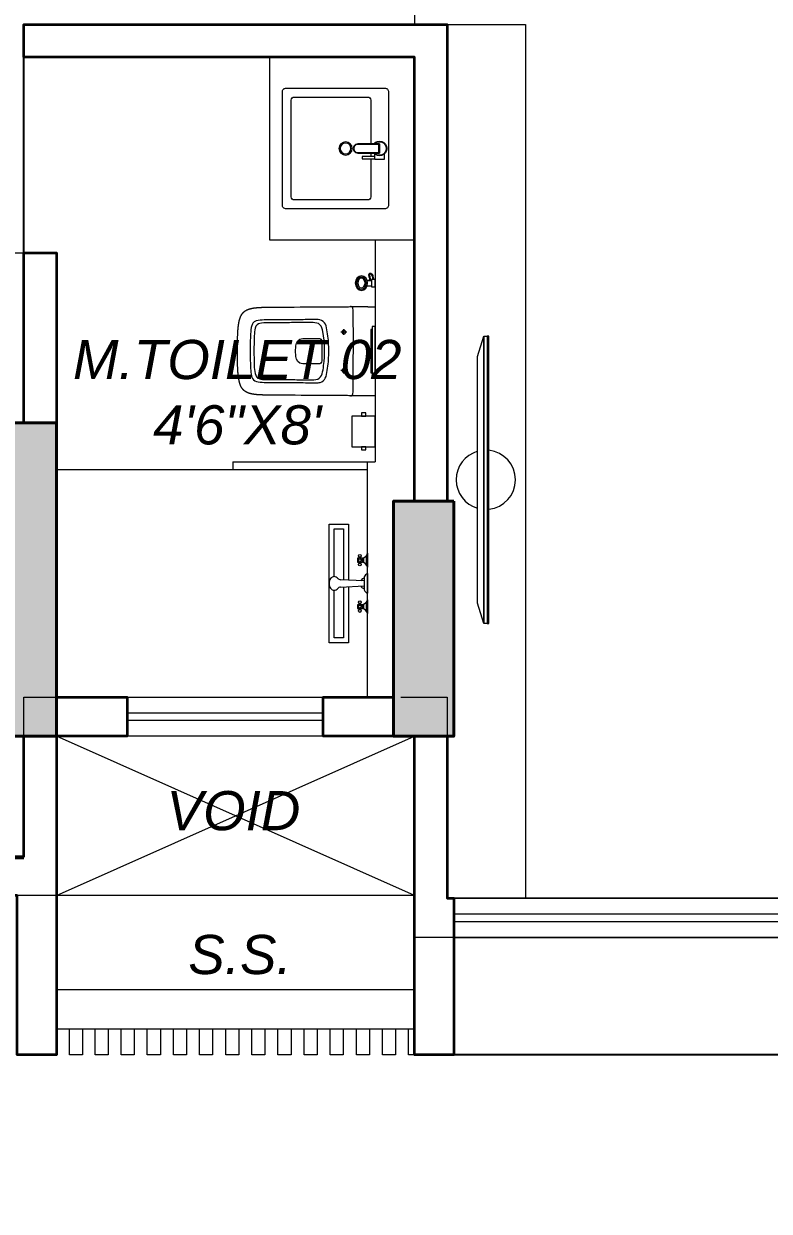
# Model space of a CAD drawing. Header units: millimetres. Extents: x 0 to 125073, y 0 to 71249.
# Drawn here: x 88084 to 90937, y 48965 to 53511 of the extents above; entities that cross this region are included whole.
import ezdxf
from ezdxf.lldxf.tags import DXFTag

# ---------------------------------------------------------------- set-up
doc = ezdxf.new("R2010")
doc.units = ezdxf.units.MM
doc.linetypes.add('DASH', pattern=[1, 0.5, -0.5])
for name, color, linetype, lineweight, true_color in [('DA_BEAM', 7, 'DASH', 15, 0xc2c20000), ('DA_BUILDING LINE', 7, 'Continuous', 9, 0xc2db0000), ('DA_FURNITURE', 102, 'Continuous', 5, 0xc2666666), ('DA_FURNITURE HIDDEN', 102, 'Continuous', 5, 0xc2666666)]:
    doc.layers.add(name, color=color, linetype=linetype, lineweight=lineweight, true_color=true_color)
for name, color, linetype, lineweight in [('DA_CARPET AREA RERA', 30, 'Continuous', 9), ('DA_COLUMN', 40, 'Continuous', 40), ('DA_DOTTED LINES', 8, 'DASH', 5), ('DA_ELEVATION FEATURE', 5, 'Continuous', 5), ('DA_LINE', 155, 'Continuous', 9), ('DA_TEXT IN SQ.FT', 193, 'Continuous', 9), ('DA_WALL', 7, 'Continuous', 35), ('DA_WINDOW', 4, 'Continuous', 9)]:
    doc.layers.add(name, color=color, linetype=linetype, lineweight=lineweight)
for name, color, linetype in [('DA_CHAJJA', 44, 'Continuous'), ('DA_COLUMN HATCH', 251, 'Continuous'), ('DA_DOOR', 35, 'Continuous')]:
    doc.layers.add(name, color=color, linetype=linetype)
doc.styles.get("Standard").update_dxf_attribs({"font": 'arial.ttf'})
tags = doc.linetypes.add('( Hidden )', pattern=[0.375, 0.25, -0.125]).pattern_tags.tags
tags[6:7] = [DXFTag(74, 4), DXFTag(75, 0), DXFTag(340, '0'), DXFTag(46, 1.0), DXFTag(50, 0.0), DXFTag(44, 0.0), DXFTag(45, 0.0)]
tags[4:5] = [DXFTag(74, 4), DXFTag(75, 0), DXFTag(340, '0'), DXFTag(46, 1.0), DXFTag(50, 0.0), DXFTag(44, 0.0), DXFTag(45, 0.0)]

# ---------------------------------------------------------------- blocks, each defined once
blk = doc.blocks.new('GSHGJSDFGJ')
at = {"layer": 'DA_BUILDING LINE', "linetype": '( Hidden )', "ltscale": 500}
blk.add_lwpolyline([(-2523.6, 89661.5), (-5998.6, 89661.5), (-5998.6, 90341.5), (-11463.6, 90341.5), (-11463.6, 91111.5), (-12833.6, 91111.5), (-12833.6, 90501.5), (-19333.6, 90501.5), (-19333.6, 91111.5), (-20678.6, 91111.5), (-20678.6, 86586.5), (-23928.6, 86586.5), (-23928.6, 87936.5), (-25333.6, 87936.5), (-25333.6, 82896.5), (-27933.6, 82896.5), (-27933.6, 82306.5), (-29713.6, 82306.5)], dxfattribs=at)
blk = doc.blocks.new('tap')
at = {"layer": 'DA_FURNITURE'}
for p, q in [((-0.1835, -0.2062), (-0.1835, -0.1402)), ((-0.1835, -0.2062), (-0.1835, -0.1402)), ((-0.1775, -0.1944), (-0.1775, -0.1519)), ((-0.1775, -0.1944), (-0.1775, -0.1519)), ((-0.1655, -0.1616), (-0.1655, -0.1845)), ((-0.1655, -0.1616), (-0.1655, -0.1845)), ((-0.1355, -0.1642), (-0.1595, -0.1642)), ((-0.1595, -0.1642), (-0.1595, -0.1822)), ((-0.1355, -0.1642), (-0.1595, -0.1642)), ((-0.1595, -0.1642), (-0.1595, -0.1822)), ((-0.1505, -0.1642), (-0.1505, -0.1582)), ((-0.1505, -0.1642), (-0.1505, -0.1582)), ((-0.1445, -0.1642), (-0.1445, -0.1582)), ((-0.1445, -0.1642), (-0.1445, -0.1582)), ((-0.1355, -0.1822), (-0.1355, -0.1642)), ((-0.1355, -0.1822), (-0.1355, -0.1642)), ((-0.1595, -0.1822), (-0.1355, -0.1822)), ((-0.1595, -0.1822), (-0.1355, -0.1822)), ((-0.1505, -0.1822), (-0.1505, -0.1882)), ((-0.1505, -0.1822), (-0.1505, -0.1882)), ((-0.1445, -0.1822), (-0.1445, -0.1882)), ((-0.1445, -0.1822), (-0.1445, -0.1882)), ((-0.1835, -0.331), (-0.1835, -0.2374)), ((-0.1835, -0.331), (-0.1835, -0.2374)), ((-0.1679, -0.3154), (-0.1679, -0.253)), ((-0.1679, -0.3154), (-0.1679, -0.253)), ((-0.0541, -0.2665), (-0.1679, -0.2721)), ((-0.0541, -0.2665), (-0.1679, -0.2721)), ((-0.1679, -0.2962), (-0.0541, -0.3018)), ((-0.1679, -0.2962), (-0.0541, -0.3018)), ((-0.1835, -0.4282), (-0.1835, -0.3622)), ((-0.1835, -0.4282), (-0.1835, -0.3622)), ((-0.1775, -0.4164), (-0.1775, -0.3739)), ((-0.1775, -0.4164), (-0.1775, -0.3739)), ((-0.1655, -0.3836), (-0.1655, -0.4065)), ((-0.1655, -0.3836), (-0.1655, -0.4065)), ((-0.1355, -0.3862), (-0.1595, -0.3862)), ((-0.1595, -0.3862), (-0.1595, -0.4042)), ((-0.1355, -0.3862), (-0.1595, -0.3862)), ((-0.1595, -0.3862), (-0.1595, -0.4042)), ((-0.1505, -0.3862), (-0.1505, -0.3802)), ((-0.1505, -0.3862), (-0.1505, -0.3802)), ((-0.1445, -0.3862), (-0.1445, -0.3802)), ((-0.1445, -0.3862), (-0.1445, -0.3802)), ((-0.1355, -0.4042), (-0.1355, -0.3862)), ((-0.1355, -0.4042), (-0.1355, -0.3862)), ((-0.1595, -0.4042), (-0.1355, -0.4042)), ((-0.1595, -0.4042), (-0.1355, -0.4042)), ((-0.1505, -0.4042), (-0.1505, -0.4102)), ((-0.1505, -0.4042), (-0.1505, -0.4102)), ((-0.1445, -0.4042), (-0.1445, -0.4102)), ((-0.1445, -0.4042), (-0.1445, -0.4102))]:
    blk.add_line(p, q, dxfattribs=at)
for points in [[(-0.0928, -0.2684), (-0.0928, 0), (0, 0), (0, -0.5683), (-0.0928, -0.5683), (-0.0928, -0.2999)], [(-0.0692, -0.2672), (-0.0692, -0.0237), (-0.0236, -0.0237), (-0.0236, -0.2515)], [(-0.0236, -0.3169), (-0.0236, -0.5446), (-0.0692, -0.5446), (-0.0692, -0.3011)]]:
    blk.add_lwpolyline(points, dxfattribs=at)
for centre in [(-0.1475, -0.1522), (-0.1475, -0.1522), (-0.1475, -0.1732), (-0.1475, -0.1732), (-0.1475, -0.1942), (-0.1475, -0.1942), (-0.1475, -0.3742), (-0.1475, -0.3742), (-0.1475, -0.3952), (-0.1475, -0.3952), (-0.1475, -0.4162), (-0.1475, -0.4162)]:
    blk.add_circle(centre, 0.00671, dxfattribs=at)
for centre, radius, start, end in [((-0.1505, -0.1312), 0.0342, 195.2551, 254.7449), ((-0.1505, -0.1312), 0.0342, 195.2551, 254.7449), ((-0.1505, -0.2152), 0.0342, 105.2551, 164.7449), ((-0.1505, -0.2152), 0.0342, 105.2551, 164.7449), ((-0.1899, -0.2593), 0.0229, 16.1502, 73.8498), ((-0.1899, -0.2593), 0.0229, 16.1502, 73.8498), ((-0.1674, -0.2766), 0.0165, 18.5395, 91.7649), ((-0.1674, -0.2766), 0.0165, 18.5395, 91.7649), ((-0.0581, -0.2424), 0.0244, 279.6247, 312.4678), ((-0.0581, -0.2424), 0.0244, 279.6247, 312.4678), ((-0.0209, -0.2769), 0.0265, 119.848, 141.5659), ((-0.0209, -0.2769), 0.0265, 119.848, 141.5659), ((-0.0247, -0.2702), 0.0188, 90, 119.848), ((-0.0247, -0.2702), 0.0188, 90, 119.848), ((-0.0247, -0.2702), 0.0188, 60.152, 90), ((-0.0247, -0.2702), 0.0188, 60.152, 90), ((-0.0286, -0.2769), 0.0265, 35.8238, 60.152), ((-0.0286, -0.2769), 0.0265, 35.8238, 60.152), ((-0.0346, -0.2813), 0.034, 16.6468, 35.8238), ((-0.0346, -0.2813), 0.034, 16.6468, 35.8238), ((-0.0442, -0.2842), 0.044, 0, 16.6468), ((-0.0442, -0.2842), 0.044, 0, 16.6468), ((-0.1899, -0.309), 0.0229, 286.1502, 343.8498), ((-0.1899, -0.309), 0.0229, 286.1502, 343.8498), ((-0.1674, -0.2917), 0.0165, 268.2351, 341.4605), ((-0.1674, -0.2917), 0.0165, 268.2351, 341.4605), ((-0.0581, -0.3259), 0.0244, 47.5322, 80.3753), ((-0.0581, -0.3259), 0.0244, 47.5322, 80.3753), ((-0.0209, -0.2914), 0.0265, 218.4341, 240.152), ((-0.0209, -0.2914), 0.0265, 218.4341, 240.152), ((-0.0247, -0.2981), 0.0188, 240.152, 270), ((-0.0247, -0.2981), 0.0188, 240.152, 270), ((-0.0247, -0.2981), 0.0188, 270, 299.848), ((-0.0247, -0.2981), 0.0188, 270, 299.848), ((-0.0286, -0.2914), 0.0265, 299.848, 324.1762), ((-0.0286, -0.2914), 0.0265, 299.848, 324.1762), ((-0.0346, -0.287), 0.034, 324.1762, 343.3532), ((-0.0346, -0.287), 0.034, 324.1762, 343.3532), ((-0.0442, -0.2842), 0.044, 343.3532, 360), ((-0.0442, -0.2842), 0.044, 343.3532, 360), ((-0.1505, -0.3532), 0.0342, 195.2551, 254.7449), ((-0.1505, -0.3532), 0.0342, 195.2551, 254.7449), ((-0.1505, -0.4372), 0.0342, 105.2551, 164.7449), ((-0.1505, -0.4372), 0.0342, 105.2551, 164.7449)]:
    blk.add_arc(centre, radius, start, end, dxfattribs=at)
blk = doc.blocks.new('wc2')
at = {"layer": 'DA_FURNITURE'}
for p, q in [((-0.5973, -0.2609), (-0.6148, -0.2609)), ((-0.5973, -0.2814), (-0.6148, -0.2814))]:
    blk.add_line(p, q, dxfattribs=at)
for points in [[(-0.5758, 0.3562), (-0.5758, 0.3678), (-0.5921, 0.3678), (-0.5921, 0.3562)], [(-0.5384, 0.2388), (-0.5384, 0.3562), (-0.6288, 0.3562), (-0.6288, 0.2388)], [(-0.5758, 0.2257), (-0.5758, 0.2388), (-0.5921, 0.2388), (-0.5921, 0.2257)], [(-0.6288, -0.1808), (-0.6288, 0.0535), (-0.6288, 0.1121), (-0.6288, 0.1414), (-0.6288, 0.1561), (-0.6288, 0.1597), (-0.6288, 0.16), (-0.6288, 0.16), (-0.6288, 0.1601), (-0.6288, 0.1601), (-0.6288, 0.1601), (-0.6288, 0.1601), (-0.6287, 0.1601), (-0.6287, 0.1601), (-0.6285, 0.1601), (-0.6281, 0.1601), (-0.6277, 0.1601), (-0.6273, 0.1601), (-0.6269, 0.1601), (-0.6265, 0.1601), (-0.6261, 0.1601), (-0.6257, 0.1601), (-0.6253, 0.1601), (-0.6248, 0.1601), (-0.6244, 0.1601), (-0.624, 0.1601), (-0.6236, 0.1601), (-0.6231, 0.1601), (-0.6227, 0.1601), (-0.6223, 0.1601), (-0.6218, 0.1601), (-0.6214, 0.16), (-0.6209, 0.16), (-0.6205, 0.16), (-0.62, 0.16), (-0.6196, 0.16), (-0.6191, 0.16), (-0.6186, 0.16), (-0.6182, 0.16), (-0.6177, 0.16), (-0.6172, 0.16), (-0.6168, 0.16), (-0.6163, 0.16), (-0.6158, 0.16), (-0.6148, 0.16), (-0.6138, 0.16), (-0.6128, 0.16), (-0.6118, 0.16), (-0.6108, 0.16), (-0.6098, 0.16), (-0.6088, 0.16), (-0.6077, 0.16), (-0.6067, 0.16), (-0.6056, 0.16), (-0.6046, 0.16), (-0.6035, 0.16), (-0.6024, 0.16), (-0.6013, 0.16), (-0.6003, 0.16), (-0.5992, 0.16), (-0.5981, 0.16), (-0.597, 0.16), (-0.5958, 0.16), (-0.5947, 0.16), (-0.5936, 0.16), (-0.5925, 0.16), (-0.5914, 0.16), (-0.5902, 0.16), (-0.588, 0.16), (-0.5857, 0.16), (-0.5811, 0.16), (-0.5788, 0.16), (-0.5766, 0.16), (-0.5743, 0.16), (-0.572, 0.16), (-0.5709, 0.16), (-0.5698, 0.16), (-0.5687, 0.16), (-0.5675, 0.16), (-0.5664, 0.16), (-0.5653, 0.16), (-0.5642, 0.16), (-0.5631, 0.16), (-0.562, 0.16), (-0.5609, 0.16), (-0.5599, 0.16), (-0.5588, 0.16), (-0.5577, 0.16), (-0.5567, 0.16), (-0.5556, 0.16), (-0.5546, 0.16), (-0.5535, 0.16), (-0.5525, 0.16), (-0.5515, 0.16), (-0.5505, 0.16), (-0.5495, 0.16), (-0.5485, 0.16), (-0.5475, 0.16), (-0.5471, 0.16), (-0.5466, 0.16), (-0.5461, 0.16), (-0.5456, 0.16), (-0.5452, 0.16), (-0.5447, 0.16), (-0.5442, 0.16), (-0.5438, 0.16), (-0.5433, 0.16), (-0.5428, 0.16), (-0.5424, 0.16), (-0.5419, 0.16), (-0.5415, 0.16), (-0.541, 0.16), (-0.5406, 0.16), (-0.5402, 0.16), (-0.5397, 0.1599), (-0.5393, 0.1599), (-0.5389, 0.1599), (-0.5385, 0.1599), (-0.538, 0.1599), (-0.5376, 0.1599), (-0.5372, 0.1599), (-0.5368, 0.1599), (-0.5364, 0.1599), (-0.536, 0.1599), (-0.5356, 0.1599), (-0.5352, 0.1599), (-0.5348, 0.1599), (-0.5344, 0.1599), (-0.5343, 0.1599), (-0.5343, 0.1599), (-0.5343, 0.1599), (-0.5343, 0.1599), (-0.5343, 0.1599), (-0.5343, 0.1599), (-0.5342, 0.1599), (-0.5342, 0.1599), (-0.534, 0.1599), (-0.5333, 0.1599), (-0.5304, 0.1599), (-0.5276, 0.1599), (-0.5219, 0.1598), (-0.519, 0.1598), (-0.5183, 0.1598), (-0.5179, 0.1598), (-0.5178, 0.1598), (-0.5177, 0.1598), (-0.5177, 0.1598), (-0.5177, 0.1598), (-0.5177, 0.1598), (-0.5176, 0.1598), (-0.5176, 0.1598), (-0.5174, 0.1598), (-0.5167, 0.1598), (-0.5052, 0.1597), (-0.4938, 0.1596), (-0.4824, 0.1595), (-0.4709, 0.1594), (-0.4595, 0.1594), (-0.4138, 0.1591), (-0.4023, 0.1591), (-0.3909, 0.159), (-0.3852, 0.1589), (-0.3794, 0.1589), (-0.368, 0.1588), (-0.3451, 0.1587), (-0.3222, 0.1585), (-0.2993, 0.1583), (-0.2878, 0.1583), (-0.2763, 0.1582), (-0.2649, 0.1581), (-0.2534, 0.1581), (-0.252, 0.1581), (-0.2516, 0.1581), (-0.2515, 0.1581), (-0.2514, 0.1581), (-0.2514, 0.1581), (-0.2513, 0.1581), (-0.2513, 0.1581), (-0.251, 0.158), (-0.2495, 0.158), (-0.2467, 0.158), (-0.241, 0.158), (-0.2353, 0.158), (-0.2296, 0.1579), (-0.2267, 0.1579), (-0.2239, 0.1579), (-0.221, 0.1579), (-0.2182, 0.1578), (-0.2153, 0.1578), (-0.2124, 0.1577), (-0.2096, 0.1577), (-0.2067, 0.1576), (-0.2039, 0.1576), (-0.201, 0.1575), (-0.1982, 0.1574), (-0.1968, 0.1573), (-0.1953, 0.1573), (-0.1939, 0.1572), (-0.1925, 0.1572), (-0.1911, 0.1571), (-0.1896, 0.157), (-0.1882, 0.157), (-0.1868, 0.1569), (-0.1854, 0.1568), (-0.185, 0.1568), (-0.185, 0.1568), (-0.185, 0.1568), (-0.185, 0.1568), (-0.1849, 0.1568), (-0.1849, 0.1568), (-0.1848, 0.1568), (-0.1845, 0.1568), (-0.1831, 0.1567), (-0.1817, 0.1566), (-0.1804, 0.1565), (-0.179, 0.1564), (-0.1777, 0.1563), (-0.1763, 0.1562), (-0.1749, 0.1561), (-0.1736, 0.156), (-0.1722, 0.1558), (-0.1708, 0.1557), (-0.1695, 0.1555), (-0.1681, 0.1554), (-0.1668, 0.1552), (-0.1661, 0.1551), (-0.1654, 0.155), (-0.1647, 0.1549), (-0.164, 0.1548), (-0.1634, 0.1547), (-0.1627, 0.1546), (-0.162, 0.1545), (-0.1613, 0.1544), (-0.1607, 0.1542), (-0.16, 0.1541), (-0.1593, 0.154), (-0.1586, 0.1539), (-0.158, 0.1538), (-0.1573, 0.1536), (-0.1566, 0.1535), (-0.156, 0.1533), (-0.1553, 0.1532), (-0.1546, 0.1531), (-0.154, 0.1529), (-0.1536, 0.1528), (-0.1535, 0.1528), (-0.1534, 0.1528), (-0.1534, 0.1528), (-0.1533, 0.1528), (-0.1527, 0.1526), (-0.1521, 0.1525), (-0.1515, 0.1523), (-0.1509, 0.1522), (-0.1503, 0.152), (-0.1497, 0.1519), (-0.1491, 0.1517), (-0.1486, 0.1515), (-0.148, 0.1513), (-0.1474, 0.1512), (-0.1468, 0.151), (-0.1462, 0.1508), (-0.1456, 0.1506), (-0.1451, 0.1504), (-0.1445, 0.1502), (-0.1439, 0.15), (-0.1433, 0.1498), (-0.1427, 0.1496), (-0.1422, 0.1494), (-0.1416, 0.1491), (-0.141, 0.1489), (-0.1405, 0.1487), (-0.1399, 0.1484), (-0.1393, 0.1482), (-0.1388, 0.1479), (-0.1382, 0.1477), (-0.1377, 0.1474), (-0.1371, 0.1471), (-0.1366, 0.1469), (-0.136, 0.1466), (-0.1355, 0.1463), (-0.135, 0.146), (-0.1344, 0.1457), (-0.1339, 0.1454), (-0.1334, 0.1451), (-0.1329, 0.1448), (-0.1323, 0.1444), (-0.1318, 0.1441), (-0.1313, 0.1438), (-0.1308, 0.1434), (-0.1303, 0.1431), (-0.1298, 0.1427), (-0.1293, 0.1424), (-0.1288, 0.142), (-0.1283, 0.1416), (-0.1279, 0.1412), (-0.1277, 0.1411), (-0.1277, 0.1411), (-0.1277, 0.1411), (-0.1277, 0.1411), (-0.1277, 0.1411), (-0.1277, 0.1411), (-0.1275, 0.141), (-0.127, 0.1406), (-0.1266, 0.1401), (-0.1261, 0.1397), (-0.1256, 0.1393), (-0.1252, 0.1388), (-0.1247, 0.1384), (-0.1242, 0.138), (-0.1238, 0.1375), (-0.1234, 0.137), (-0.1229, 0.1366), (-0.1225, 0.1361), (-0.1221, 0.1356), (-0.1217, 0.1352), (-0.1213, 0.1347), (-0.1209, 0.1342), (-0.1205, 0.1337), (-0.1201, 0.1332), (-0.1198, 0.1327), (-0.1194, 0.1322), (-0.1191, 0.1317), (-0.1187, 0.1312), (-0.1184, 0.1307), (-0.118, 0.1301), (-0.1177, 0.1296), (-0.1173, 0.1291), (-0.117, 0.1285), (-0.1167, 0.128), (-0.1164, 0.1275), (-0.1161, 0.1269), (-0.1158, 0.1264), (-0.1155, 0.1258), (-0.1152, 0.1253), (-0.1149, 0.1247), (-0.1146, 0.1241), (-0.1144, 0.1236), (-0.1141, 0.123), (-0.1138, 0.1224), (-0.1136, 0.1219), (-0.1133, 0.1213), (-0.1131, 0.1207), (-0.1128, 0.1201), (-0.1126, 0.1195), (-0.1124, 0.119), (-0.1121, 0.1184), (-0.1119, 0.1178), (-0.1117, 0.1172), (-0.1115, 0.1166), (-0.1113, 0.116), (-0.1111, 0.1154), (-0.1109, 0.1148), (-0.1107, 0.1142), (-0.1105, 0.1136), (-0.1103, 0.113), (-0.1101, 0.1124), (-0.1099, 0.1117), (-0.1098, 0.1111), (-0.1096, 0.1105), (-0.1094, 0.1099), (-0.1092, 0.1093), (-0.1091, 0.1087), (-0.1089, 0.1081), (-0.1088, 0.1074), (-0.1086, 0.1068), (-0.1085, 0.1062), (-0.1083, 0.1056), (-0.1082, 0.105), (-0.108, 0.1043), (-0.1079, 0.1037), (-0.1078, 0.1031), (-0.1076, 0.1025), (-0.1075, 0.1018), (-0.1073, 0.1006), (-0.107, 0.0993), (-0.1068, 0.0981), (-0.1066, 0.0968), (-0.1064, 0.0956), (-0.1062, 0.0944), (-0.106, 0.0931), (-0.1058, 0.0919), (-0.1056, 0.0907), (-0.1054, 0.0894), (-0.1053, 0.0888), (-0.1053, 0.0885), (-0.1053, 0.0884), (-0.1053, 0.0883), (-0.1053, 0.0883), (-0.1053, 0.0882), (-0.1051, 0.0868), (-0.1049, 0.0854), (-0.1047, 0.084), (-0.1045, 0.0827), (-0.1044, 0.0813), (-0.1042, 0.0799), (-0.1041, 0.0785), (-0.1039, 0.0771), (-0.1038, 0.0757), (-0.1037, 0.0743), (-0.1036, 0.0729), (-0.1034, 0.0715), (-0.1033, 0.0701), (-0.1032, 0.0687), (-0.1031, 0.0674), (-0.103, 0.066), (-0.1029, 0.0646), (-0.1028, 0.0632), (-0.1028, 0.0618), (-0.1027, 0.0604), (-0.1026, 0.059), (-0.1025, 0.0576), (-0.1025, 0.0562), (-0.1024, 0.0548), (-0.1023, 0.0534), (-0.1023, 0.052), (-0.1022, 0.0506), (-0.1021, 0.0478), (-0.102, 0.045), (-0.102, 0.0422), (-0.1019, 0.0394), (-0.1018, 0.0366), (-0.1017, 0.0338), (-0.1017, 0.031), (-0.1016, 0.0254), (-0.1015, 0.024), (-0.1015, 0.0234), (-0.1015, 0.0226), (-0.1014, 0.0198), (-0.1014, 0.0169), (-0.1013, 0.0141), (-0.1013, 0.0112), (-0.1012, 0.0084), (-0.1012, 0.0055), (-0.1012, 0.0026), (-0.1012, -0.0002), (-0.1011, -0.0031), (-0.1011, -0.0059), (-0.1011, -0.0088), (-0.1011, -0.0116), (-0.1011, -0.0145), (-0.1011, -0.0174), (-0.1012, -0.0202), (-0.1012, -0.0231), (-0.1012, -0.0259), (-0.1012, -0.0288), (-0.1013, -0.0317), (-0.1013, -0.0345), (-0.1014, -0.0374), (-0.1014, -0.0402), (-0.1015, -0.0431), (-0.1016, -0.0487), (-0.1017, -0.0543), (-0.1018, -0.057), (-0.1019, -0.0598), (-0.1019, -0.0626), (-0.102, -0.0654), (-0.1021, -0.0682), (-0.1022, -0.071), (-0.1023, -0.0724), (-0.1023, -0.0738), (-0.1024, -0.0752), (-0.1024, -0.0766), (-0.1025, -0.078), (-0.1026, -0.0794), (-0.1026, -0.0808), (-0.1027, -0.0822), (-0.1028, -0.0836), (-0.1029, -0.085), (-0.103, -0.0864), (-0.1031, -0.0878), (-0.1032, -0.0892), (-0.1033, -0.0906), (-0.1034, -0.092), (-0.1035, -0.0934), (-0.1036, -0.0948), (-0.1038, -0.0962), (-0.1039, -0.0976), (-0.104, -0.0989), (-0.1042, -0.1003), (-0.1043, -0.1017), (-0.1045, -0.1031), (-0.1046, -0.1045), (-0.1048, -0.1059), (-0.105, -0.1073), (-0.1051, -0.108), (-0.1051, -0.108), (-0.1051, -0.108), (-0.1051, -0.1081), (-0.1051, -0.1083), (-0.1052, -0.1086), (-0.1053, -0.1098), (-0.1055, -0.111), (-0.1057, -0.1123), (-0.1059, -0.1135), (-0.1061, -0.1148), (-0.1063, -0.116), (-0.1065, -0.1173), (-0.1067, -0.1185), (-0.1069, -0.1198), (-0.1071, -0.121), (-0.1074, -0.1223), (-0.1075, -0.1229), (-0.1076, -0.1235), (-0.1078, -0.1242), (-0.1079, -0.1248), (-0.108, -0.1254), (-0.1082, -0.126), (-0.1083, -0.1267), (-0.1085, -0.1273), (-0.1086, -0.1279), (-0.1088, -0.1285), (-0.1089, -0.1292), (-0.1091, -0.1298), (-0.1092, -0.1304), (-0.1094, -0.131), (-0.1096, -0.1316), (-0.1098, -0.1323), (-0.1099, -0.1329), (-0.1101, -0.1335), (-0.1103, -0.1341), (-0.1105, -0.1347), (-0.1107, -0.1353), (-0.1109, -0.1359), (-0.1111, -0.1365), (-0.1113, -0.1371), (-0.1115, -0.1377), (-0.1117, -0.1383), (-0.112, -0.1389), (-0.1122, -0.1395), (-0.1124, -0.1401), (-0.1126, -0.1407), (-0.1129, -0.1413), (-0.1131, -0.1419), (-0.1134, -0.1425), (-0.1136, -0.143), (-0.1139, -0.1436), (-0.1142, -0.1442), (-0.1144, -0.1448), (-0.1147, -0.1453), (-0.115, -0.1459), (-0.1153, -0.1464), (-0.1156, -0.147), (-0.1159, -0.1476), (-0.1162, -0.1481), (-0.1165, -0.1487), (-0.1168, -0.1492), (-0.1171, -0.1497), (-0.1174, -0.1503), (-0.1178, -0.1508), (-0.1181, -0.1513), (-0.1185, -0.1519), (-0.1188, -0.1524), (-0.1192, -0.1529), (-0.1195, -0.1534), (-0.1199, -0.1539), (-0.1203, -0.1544), (-0.1207, -0.1549), (-0.1211, -0.1554), (-0.1215, -0.1559), (-0.1219, -0.1564), (-0.1223, -0.1568), (-0.1227, -0.1573), (-0.1231, -0.1578), (-0.1235, -0.1582), (-0.124, -0.1587), (-0.1244, -0.1591), (-0.1249, -0.1596), (-0.1253, -0.16), (-0.1258, -0.1605), (-0.1263, -0.1609), (-0.1268, -0.1613), (-0.1268, -0.1614), (-0.1269, -0.1614), (-0.1269, -0.1614), (-0.1269, -0.1615), (-0.1271, -0.1616), (-0.1273, -0.1618), (-0.1278, -0.1622), (-0.1282, -0.1625), (-0.1287, -0.1629), (-0.1292, -0.1633), (-0.1297, -0.1636), (-0.1302, -0.164), (-0.1307, -0.1644), (-0.1312, -0.1647), (-0.1317, -0.165), (-0.1322, -0.1654), (-0.1327, -0.1657), (-0.1333, -0.166), (-0.1338, -0.1663), (-0.1343, -0.1666), (-0.1348, -0.1669), (-0.1354, -0.1672), (-0.1359, -0.1675), (-0.1364, -0.1678), (-0.137, -0.1681), (-0.1375, -0.1683), (-0.1381, -0.1686), (-0.1386, -0.1688), (-0.1392, -0.1691), (-0.1397, -0.1693), (-0.1403, -0.1696), (-0.1409, -0.1698), (-0.1414, -0.17), (-0.142, -0.1703), (-0.1425, -0.1705), (-0.1431, -0.1707), (-0.1437, -0.1709), (-0.1443, -0.1711), (-0.1448, -0.1713), (-0.1454, -0.1715), (-0.146, -0.1717), (-0.1466, -0.1719), (-0.1472, -0.1721), (-0.1477, -0.1723), (-0.1483, -0.1724), (-0.1489, -0.1726), (-0.1495, -0.1728), (-0.1501, -0.1729), (-0.1507, -0.1731), (-0.1513, -0.1732), (-0.1519, -0.1734), (-0.1521, -0.1735), (-0.1522, -0.1735), (-0.1523, -0.1735), (-0.1525, -0.1735), (-0.1531, -0.1737), (-0.1538, -0.1739), (-0.1545, -0.174), (-0.1551, -0.1742), (-0.1558, -0.1743), (-0.1565, -0.1744), (-0.1571, -0.1746), (-0.1578, -0.1747), (-0.1585, -0.1748), (-0.1591, -0.175), (-0.1598, -0.1751), (-0.1605, -0.1752), (-0.1612, -0.1753), (-0.1618, -0.1754), (-0.1625, -0.1756), (-0.1632, -0.1757), (-0.1638, -0.1758), (-0.1645, -0.1759), (-0.1652, -0.176), (-0.1659, -0.1761), (-0.1665, -0.1761), (-0.1672, -0.1762), (-0.1686, -0.1764), (-0.1699, -0.1766), (-0.1713, -0.1767), (-0.1727, -0.1769), (-0.174, -0.177), (-0.1754, -0.1771), (-0.1767, -0.1772), (-0.1781, -0.1773), (-0.1795, -0.1774), (-0.1808, -0.1775), (-0.1822, -0.1776), (-0.1835, -0.1777), (-0.1836, -0.1777), (-0.1836, -0.1777), (-0.1836, -0.1777), (-0.1836, -0.1777), (-0.1837, -0.1777), (-0.1837, -0.1777), (-0.1841, -0.1777), (-0.1848, -0.1778), (-0.1862, -0.1779), (-0.1877, -0.1779), (-0.1891, -0.178), (-0.1905, -0.1781), (-0.1919, -0.1781), (-0.1934, -0.1782), (-0.1948, -0.1783), (-0.1962, -0.1783), (-0.1976, -0.1784), (-0.1991, -0.1784), (-0.2005, -0.1785), (-0.2033, -0.1785), (-0.2062, -0.1786), (-0.209, -0.1787), (-0.2119, -0.1787), (-0.2148, -0.1788), (-0.2176, -0.1788), (-0.2205, -0.1789), (-0.2233, -0.1789), (-0.2262, -0.1789), (-0.229, -0.1789), (-0.2319, -0.179), (-0.2376, -0.179), (-0.2433, -0.179), (-0.249, -0.179), (-0.2504, -0.179), (-0.2518, -0.179), (-0.2547, -0.1791), (-0.2604, -0.1791), (-0.2719, -0.1792), (-0.2833, -0.1792), (-0.3062, -0.1794), (-0.312, -0.1795), (-0.3148, -0.1795), (-0.3163, -0.1795), (-0.3166, -0.1795), (-0.3166, -0.1795), (-0.3166, -0.1795), (-0.3167, -0.1795), (-0.3168, -0.1795), (-0.3169, -0.1795), (-0.3173, -0.1795), (-0.3187, -0.1795), (-0.3416, -0.1797), (-0.3875, -0.18), (-0.4104, -0.1801), (-0.4333, -0.1802), (-0.4448, -0.1803), (-0.4476, -0.1803), (-0.4491, -0.1803), (-0.4498, -0.1803), (-0.45, -0.1804), (-0.45, -0.1804), (-0.45, -0.1804), (-0.45, -0.1804), (-0.45, -0.1804), (-0.4501, -0.1804), (-0.4502, -0.1804), (-0.4531, -0.1804), (-0.4645, -0.1804), (-0.4873, -0.1806), (-0.4987, -0.1806), (-0.5044, -0.1807), (-0.5102, -0.1807), (-0.5159, -0.1807), (-0.5162, -0.1807), (-0.5163, -0.1807), (-0.5164, -0.1807), (-0.5164, -0.1807), (-0.5164, -0.1807), (-0.5164, -0.1807), (-0.5164, -0.1807), (-0.5164, -0.1807), (-0.5166, -0.1807), (-0.517, -0.1807), (-0.5177, -0.1807), (-0.5205, -0.1808), (-0.5262, -0.1808), (-0.5319, -0.1809), (-0.5326, -0.1809), (-0.5328, -0.1809), (-0.5329, -0.1809), (-0.533, -0.1809), (-0.533, -0.1809), (-0.533, -0.1809), (-0.533, -0.1809), (-0.533, -0.1809), (-0.5331, -0.1809), (-0.5333, -0.1809), (-0.5337, -0.1809), (-0.5341, -0.1809), (-0.5341, -0.1809), (-0.5342, -0.1809), (-0.5342, -0.1809), (-0.5342, -0.1809), (-0.5342, -0.1809), (-0.5342, -0.1809), (-0.5342, -0.1809), (-0.5342, -0.1809), (-0.5342, -0.1809), (-0.5346, -0.1809), (-0.535, -0.1809), (-0.5354, -0.1809), (-0.5358, -0.1809), (-0.5362, -0.181), (-0.5366, -0.181), (-0.537, -0.181), (-0.5374, -0.181), (-0.5378, -0.181), (-0.5382, -0.181), (-0.5387, -0.181), (-0.5391, -0.181), (-0.5395, -0.181), (-0.54, -0.181), (-0.5404, -0.181), (-0.5408, -0.181), (-0.5413, -0.181), (-0.5417, -0.181), (-0.5422, -0.181), (-0.5426, -0.181), (-0.5431, -0.181), (-0.5435, -0.181), (-0.544, -0.181), (-0.5445, -0.181), (-0.5449, -0.181), (-0.5454, -0.181), (-0.5459, -0.181), (-0.5464, -0.181), (-0.5468, -0.181), (-0.5473, -0.181), (-0.5483, -0.181), (-0.5493, -0.181), (-0.5503, -0.181), (-0.5513, -0.181), (-0.5523, -0.181), (-0.5533, -0.181), (-0.5544, -0.181), (-0.5554, -0.181), (-0.5565, -0.181), (-0.5575, -0.181), (-0.5586, -0.181), (-0.5597, -0.181), (-0.5607, -0.181), (-0.5618, -0.181), (-0.5629, -0.181), (-0.564, -0.1809), (-0.5651, -0.1809), (-0.5662, -0.1809), (-0.5673, -0.1809), (-0.5685, -0.1809), (-0.5696, -0.1809), (-0.5707, -0.1809), (-0.5718, -0.1809), (-0.573, -0.1809), (-0.5752, -0.1809), (-0.5775, -0.1809), (-0.5798, -0.1809), (-0.5844, -0.1809), (-0.5867, -0.1809), (-0.5889, -0.1809), (-0.5912, -0.1809), (-0.5923, -0.1809), (-0.5935, -0.1809), (-0.5946, -0.1809), (-0.5957, -0.1809), (-0.5968, -0.1809), (-0.5979, -0.1809), (-0.599, -0.1809), (-0.6001, -0.1808), (-0.6012, -0.1808), (-0.6023, -0.1808), (-0.6034, -0.1808), (-0.6045, -0.1808), (-0.6055, -0.1808), (-0.6066, -0.1808), (-0.6076, -0.1808), (-0.6087, -0.1808), (-0.6097, -0.1808), (-0.6107, -0.1808), (-0.6117, -0.1808), (-0.6127, -0.1808), (-0.6137, -0.1808), (-0.6147, -0.1808), (-0.6157, -0.1808), (-0.6162, -0.1808), (-0.6167, -0.1808), (-0.6171, -0.1808), (-0.6176, -0.1808), (-0.6181, -0.1808), (-0.6185, -0.1808), (-0.619, -0.1808), (-0.6195, -0.1808), (-0.6199, -0.1808), (-0.6204, -0.1808), (-0.6208, -0.1808), (-0.6213, -0.1808), (-0.6217, -0.1808), (-0.6222, -0.1808), (-0.6226, -0.1808), (-0.6231, -0.1808), (-0.6235, -0.1808), (-0.6239, -0.1808), (-0.6243, -0.1808), (-0.6248, -0.1808), (-0.6252, -0.1808), (-0.6256, -0.1808), (-0.626, -0.1808), (-0.6264, -0.1808), (-0.6268, -0.1808), (-0.6272, -0.1808), (-0.6276, -0.1808), (-0.628, -0.1808), (-0.6284, -0.1808), (-0.6288, -0.1808)], [(-0.6174, -0.1051), (-0.6174, 0.0844), (-0.6288, 0.0844), (-0.6288, -0.1051)], [(-0.6117, -0.0938), (-0.6117, 0.073), (-0.6174, 0.073), (-0.6174, -0.0938)], [(-0.6288, -0.2851), (-0.6148, -0.2851), (-0.6148, -0.2572), (-0.6288, -0.2572)]]:
    blk.add_lwpolyline(points, close=True, dxfattribs=at)
for points in [[(-0.5198, 0.0632), (-0.4971, 0.0632)], [(-0.5085, 0.0746), (-0.5085, 0.0519)], [(-0.5198, -0.0837), (-0.4971, -0.0837)], [(-0.5085, -0.0724), (-0.5085, -0.0951)]]:
    blk.add_lwpolyline(points, dxfattribs=at)
at = {"layer": 'DA_FURNITURE', "extrusion": (0, 0, -1)}
for major_axis, ratio in [((0, 0.028), 0.833333), ((0, 0.0233), 0.8), ((0, 0.0186), 0.75)]:
    blk.add_ellipse((-0.5756, -0.2711), major_axis=major_axis, ratio=ratio, start_param=3.141593, end_param=9.424778, dxfattribs=at)
at = {"layer": 'DA_FURNITURE'}
for points, knots in [([(-0.5343, 0.1599), (-0.5361, 0.1599), (-0.5383, 0.1602), (-0.54, 0.1593), (-0.5421, 0.1583), (-0.5425, 0.1555), (-0.5429, 0.1534), (-0.545, 0.143), (-0.5444, 0.1321), (-0.5445, 0.1215), (-0.5447, 0.0993), (-0.5446, 0.077), (-0.5447, 0.0547), (-0.5447, 0.033), (-0.5447, 0.0112), (-0.5448, -0.0105), (-0.5447, -0.0549), (-0.545, -0.0994), (-0.5445, -0.1439), (-0.5444, -0.1544), (-0.5449, -0.1652), (-0.5427, -0.1755), (-0.5422, -0.1775), (-0.5417, -0.1797), (-0.5396, -0.1805), (-0.538, -0.1811), (-0.536, -0.181), (-0.5342, -0.1809)], [0, 0, 0, 0, 1, 1, 1, 2, 2, 2, 3, 3, 3, 4, 4, 4, 5, 5, 5, 6, 6, 6, 7, 7, 7, 8, 8, 8, 9, 9, 9, 9]), ([(-0.1501, -0.0105), (-0.1502, -0.0326), (-0.1503, -0.0549), (-0.1517, -0.077), (-0.1523, -0.0873), (-0.153, -0.0982), (-0.156, -0.1082), (-0.1573, -0.1125), (-0.1593, -0.1171), (-0.1625, -0.1204), (-0.1653, -0.1234), (-0.1692, -0.1253), (-0.1731, -0.1265), (-0.1828, -0.1294), (-0.1933, -0.1295), (-0.2033, -0.1298), (-0.2143, -0.1301), (-0.2252, -0.1302), (-0.2362, -0.1302), (-0.2584, -0.1304), (-0.2806, -0.1305), (-0.3029, -0.1307), (-0.325, -0.1308), (-0.3472, -0.131), (-0.3693, -0.1312), (-0.3804, -0.1313), (-0.3914, -0.1315), (-0.4025, -0.1314), (-0.4119, -0.1314), (-0.4218, -0.1303), (-0.4294, -0.1243), (-0.4367, -0.1183), (-0.4399, -0.1092), (-0.442, -0.1003), (-0.4444, -0.0898), (-0.4459, -0.0792), (-0.4473, -0.0685), (-0.4502, -0.0467), (-0.4513, -0.0246), (-0.4509, -0.0025), (-0.4505, 0.0195), (-0.4485, 0.0414), (-0.445, 0.0632), (-0.4433, 0.0732), (-0.4419, 0.0839), (-0.4374, 0.093), (-0.4333, 0.1011), (-0.4264, 0.1067), (-0.4177, 0.1089), (-0.4128, 0.1102), (-0.4076, 0.1104), (-0.4026, 0.1104), (-0.3972, 0.1104), (-0.3918, 0.1104), (-0.3864, 0.1103), (-0.3753, 0.1102), (-0.3642, 0.1102), (-0.353, 0.1101), (-0.3309, 0.1099), (-0.3087, 0.1097), (-0.2866, 0.1096), (-0.2646, 0.1094), (-0.2426, 0.1094), (-0.2205, 0.1092), (-0.2096, 0.109), (-0.1987, 0.1089), (-0.1878, 0.1079), (-0.1789, 0.1071), (-0.1692, 0.106), (-0.1626, 0.0993), (-0.1568, 0.0936), (-0.1551, 0.0852), (-0.1539, 0.0775), (-0.1524, 0.068), (-0.1518, 0.0584), (-0.1513, 0.0488), (-0.1504, 0.029), (-0.1502, 0.0093), (-0.1501, -0.0105)], [0, 0, 0, 0, 1, 1, 1, 2, 2, 2, 3, 3, 3, 4, 4, 4, 5, 5, 5, 6, 6, 6, 7, 7, 7, 8, 8, 8, 9, 9, 9, 10, 10, 10, 11, 11, 11, 12, 12, 12, 13, 13, 13, 14, 14, 14, 15, 15, 15, 16, 16, 16, 17, 17, 17, 18, 18, 18, 19, 19, 19, 20, 20, 20, 21, 21, 21, 22, 22, 22, 23, 23, 23, 24, 24, 24, 25, 25, 25, 26, 26, 26, 26]), ([(-0.1645, -0.0105), (-0.1646, -0.0326), (-0.1646, -0.0548), (-0.1663, -0.0768), (-0.1671, -0.0864), (-0.1678, -0.0969), (-0.1723, -0.1056), (-0.1767, -0.114), (-0.1851, -0.117), (-0.1939, -0.118), (-0.2044, -0.1193), (-0.2151, -0.1193), (-0.2256, -0.1194), (-0.2366, -0.1195), (-0.2476, -0.1194), (-0.2586, -0.1195), (-0.2807, -0.1195), (-0.3028, -0.1196), (-0.3249, -0.1196), (-0.3359, -0.1196), (-0.347, -0.1197), (-0.358, -0.1197), (-0.369, -0.1197), (-0.3799, -0.1199), (-0.3909, -0.1197), (-0.4001, -0.1195), (-0.41, -0.1187), (-0.4169, -0.1119), (-0.424, -0.1049), (-0.4262, -0.0948), (-0.428, -0.0855), (-0.4361, -0.0428), (-0.437, 0.0019), (-0.4311, 0.045), (-0.4297, 0.0554), (-0.4284, 0.0663), (-0.4252, 0.0764), (-0.4224, 0.0852), (-0.4172, 0.0929), (-0.4083, 0.0962), (-0.399, 0.0997), (-0.3884, 0.0988), (-0.3787, 0.0987), (-0.3677, 0.0987), (-0.3566, 0.0987), (-0.3456, 0.0987), (-0.3235, 0.0986), (-0.3014, 0.0986), (-0.2793, 0.0985), (-0.2572, 0.0985), (-0.2352, 0.0988), (-0.2132, 0.0982), (-0.2079, 0.0981), (-0.2026, 0.0978), (-0.1973, 0.0974), (-0.1928, 0.097), (-0.1882, 0.0965), (-0.1839, 0.0948), (-0.1753, 0.0916), (-0.1711, 0.0841), (-0.1691, 0.0756), (-0.1666, 0.0654), (-0.1659, 0.0549), (-0.1655, 0.0444), (-0.1651, 0.0335), (-0.1649, 0.0225), (-0.1647, 0.0116), (-0.1646, 0.0042), (-0.1645, -0.0031), (-0.1645, -0.0105)], [0, 0, 0, 0, 1, 1, 1, 2, 2, 2, 3, 3, 3, 4, 4, 4, 5, 5, 5, 6, 6, 6, 7, 7, 7, 8, 8, 8, 9, 9, 9, 10, 10, 10, 11, 11, 11, 12, 12, 12, 13, 13, 13, 14, 14, 14, 15, 15, 15, 16, 16, 16, 17, 17, 17, 18, 18, 18, 19, 19, 19, 20, 20, 20, 21, 21, 21, 22, 22, 22, 23, 23, 23, 23]), ([(-0.5085, 0.0703), (-0.5045, 0.0703), (-0.5013, 0.0672), (-0.5013, 0.0632), (-0.5013, 0.0593), (-0.5045, 0.0561), (-0.5085, 0.0561), (-0.5124, 0.0561), (-0.5156, 0.0593), (-0.5156, 0.0632), (-0.5156, 0.0672), (-0.5124, 0.0703), (-0.5085, 0.0703)], [0, 0, 0, 0, 1, 1, 1, 2, 2, 2, 3, 3, 3, 4, 4, 4, 4]), ([(-0.4119, -0.0595), (-0.4, -0.0596), (-0.3763, -0.0596), (-0.3644, -0.0595), (-0.3562, -0.0595), (-0.3474, -0.0596), (-0.3399, -0.0559), (-0.3273, -0.0495), (-0.3251, -0.0343), (-0.3243, -0.0217), (-0.3238, -0.016), (-0.3238, -0.005), (-0.3243, 0.0007), (-0.3251, 0.0134), (-0.3273, 0.0285), (-0.3399, 0.0349), (-0.3474, 0.0386), (-0.3562, 0.0385), (-0.3644, 0.0385), (-0.3644, 0.0385), (-0.3644, 0.0385), (-0.3644, 0.0385), (-0.3763, 0.0386), (-0.4, 0.0386), (-0.4119, 0.0385), (-0.4182, 0.0385), (-0.4236, 0.0333), (-0.4238, 0.027), (-0.4238, 0.027), (-0.4238, 0.027), (-0.4238, 0.027), (-0.4239, 0.0176), (-0.4241, -0.0011), (-0.4241, -0.0105), (-0.4241, -0.0199), (-0.4239, -0.0386), (-0.4238, -0.048), (-0.4236, -0.0543), (-0.4182, -0.0595), (-0.4119, -0.0595)], [0, 0, 0, 0, 1, 1, 1, 2, 2, 2, 3, 3, 3, 4, 4, 4, 5, 5, 5, 6, 6, 6, 7, 7, 7, 8, 8, 8, 9, 9, 9, 10, 10, 10, 11, 11, 11, 12, 12, 12, 13, 13, 13, 13]), ([(-0.5086, -0.0766), (-0.5046, -0.0766), (-0.5014, -0.0798), (-0.5014, -0.0837), (-0.5014, -0.0876), (-0.5046, -0.0908), (-0.5086, -0.0908), (-0.5125, -0.0908), (-0.5157, -0.0876), (-0.5157, -0.0837), (-0.5157, -0.0798), (-0.5125, -0.0766), (-0.5086, -0.0766)], [0, 0, 0, 0, 1, 1, 1, 2, 2, 2, 3, 3, 3, 4, 4, 4, 4]), ([(-0.6229, -0.2851), (-0.6227, -0.2865), (-0.6225, -0.2879), (-0.6219, -0.2913), (-0.6216, -0.2932), (-0.6206, -0.2978), (-0.6199, -0.3005), (-0.6178, -0.3045), (-0.6164, -0.3062), (-0.6133, -0.3078), (-0.6119, -0.3081), (-0.6094, -0.3082), (-0.608, -0.3081), (-0.6058, -0.3071), (-0.6049, -0.3064), (-0.6038, -0.3047), (-0.6035, -0.3037), (-0.6033, -0.302), (-0.6034, -0.3012), (-0.6037, -0.2987), (-0.6042, -0.2969), (-0.6052, -0.2933), (-0.6058, -0.2915), (-0.6068, -0.2874), (-0.6065, -0.2862), (-0.6058, -0.2844), (-0.6055, -0.2837), (-0.6033, -0.2814)], [0, 0, 0, 0, 0.111111, 0.111111, 0.222223, 0.222223, 0.376143, 0.376143, 0.530063, 0.530063, 0.640731, 0.640731, 0.73292, 0.73292, 0.792217, 0.792217, 0.840307, 0.840307, 0.888397, 0.888397, 0.996309, 0.996309, 1.104221, 1.104221, 1.307624, 1.307624, 1.422628, 1.422628, 1.422628, 1.422628]), ([(-0.62, -0.2851), (-0.6194, -0.2878), (-0.6177, -0.3017), (-0.6123, -0.3058), (-0.6037, -0.3045), (-0.6113, -0.2879), (-0.6088, -0.2835), (-0.6075, -0.2814)], [0, 0, 0, 0, 0.330819, 0.619422, 0.81589, 1.132999, 1.422628, 1.422628, 1.422628, 1.422628])]:
    blk.add_open_spline(points, degree=3, knots=knots, dxfattribs=at)
blk = doc.blocks.new('A$C7B5F7F67-flat-2-flat-1-flat-2')
at = {"layer": 'DA_FURNITURE', "ltscale": 8}
for p, q in [((0.0675, -0.045), (0.0675, -0.2128)), ((0.36, -0.0338), (0.0788, -0.0338)), ((0.3713, -0.4163), (0.3713, -0.045)), ((0.0675, -0.2484), (0.0675, -0.2614)), ((0.0675, -0.2696), (0.0675, -0.4163)), ((0.0788, -0.4275), (0.36, -0.4275))]:
    blk.add_line(p, q, dxfattribs=at)
at = {"layer": 'DA_FURNITURE'}
for points in [[(0.0113, -0.4613), (0.3938, -0.4613), (0.3967, -0.4609), (0.3994, -0.4597), (0.4017, -0.458), (0.4035, -0.4556), (0.4046, -0.4529), (0.405, -0.45), (0.405, -0.0113), (0.4046, -0.0083), (0.4035, -0.0056), (0.4017, -0.0033), (0.3994, -0.0015), (0.3967, -0.0004), (0.3938, 0), (0.0113, 0), (0.0083, -0.0004), (0.0056, -0.0015), (0.0033, -0.0033), (0.0015, -0.0056), (0.0004, -0.0083), (0, -0.0113), (0, -0.45), (0.0004, -0.4529), (0.0015, -0.4556), (0.0033, -0.458), (0.0056, -0.4597), (0.0083, -0.4609)], [(0.1171, -0.2484), (0.0342, -0.2484), (0.0342, -0.2128), (0.1171, -0.2128), (0.126, -0.2152), (0.1325, -0.2217), (0.1349, -0.2306), (0.1325, -0.2395), (0.126, -0.246)], [(0.1171, -0.2463), (0.0363, -0.2463), (0.0363, -0.215), (0.1171, -0.215), (0.1249, -0.2171), (0.1307, -0.2228), (0.1327, -0.2306), (0.1307, -0.2384), (0.1249, -0.2442)], [(0.052, -0.2696), (0.052, -0.2614), (0.0997, -0.2614), (0.0997, -0.2696)]]:
    blk.add_lwpolyline(points, close=True, dxfattribs=at)
for points in [[(0.1171, -0.2128), (0.0342, -0.2128), (0.0342, -0.2484), (0.1171, -0.2484)], [(0.0163, -0.2523), (0.0163, -0.2523), (0.0163, -0.2724), (0.052, -0.2724), (0.052, -0.2524)]]:
    blk.add_lwpolyline(points, dxfattribs=at)
at = {"layer": 'DA_FURNITURE', "ltscale": 8}
for radius in [0.0253, 0.0205]:
    blk.add_circle((0.1637, -0.2304), radius, dxfattribs=at)
for centre, radius, start, end in [((0.0788, -0.045), 0.0113, 90, 180), ((0.36, -0.045), 0.0113, 360, 90), ((0.0342, -0.2306), 0.0281, 39.2551, 320.7449), ((0.0342, -0.2306), 0.026, 43.2723, 316.7277), ((0.0788, -0.4163), 0.0113, 180, 270), ((0.36, -0.4163), 0.0113, 270, 360)]:
    blk.add_arc(centre, radius, start, end, dxfattribs=at)
blk = doc.blocks.new('JHFDGWUY')
at = {"layer": 'DA_FURNITURE'}
for p, q in [((5944.6329, 1440.8042), (5944.7829, 1440.8042)), ((5944.6029, 1439.9242), (5943.4129, 1439.9242)), ((5944.0879, 1439.9542), (5944.6329, 1439.9542)), ((5944.0879, 1439.9542), (5944.0879, 1439.9242)), ((5944.6029, 1439.0542), (5944.6029, 1439.9542))]:
    blk.add_line(p, q, dxfattribs=at)
blk.add_lwpolyline([(5944.7829, 1439.9242), (5944.7829, 1439.9242), (5944.7829, 1441.5042), (5944.3779, 1441.5042), (5944.2279, 1441.5042), (5944.2279, 1440.8042), (5944.6329, 1440.8042), (5944.6329, 1439.9542)], dxfattribs=at)
at = {"layer": 'DA_FURNITURE HIDDEN', "ltscale": 5}
blk.add_lwpolyline([(5944.9079, 1441.6292), (5945.2079, 1441.6292), (5945.2079, 1438.2842), (5944.9079, 1438.2842)], dxfattribs=at)
at = {"layer": 'DA_FURNITURE HIDDEN', "linetype": 'Continuous'}
blk.add_lwpolyline([(5943.2879, 1438.4342), (5942.7379, 1438.4342), (5942.7379, 1439.1442), (5942.9879, 1439.1442), (5942.9875, 1440.7542), (5943.2875, 1440.7542)], dxfattribs=at)
at = {"layer": 'DA_FURNITURE HIDDEN', "ltscale": 5, "elevation": 0}
for points in [[(5945.0245, 1439.4139), (5945.0245, 1440.3578), (5945.0481, 1440.4358), (5945.0481, 1439.3358)], [(5945.0611, 1439.3358), (5945.0481, 1439.3358), (5945.0481, 1440.4358), (5945.0611, 1440.4358)], [(5945.0611, 1439.3358), (5945.0676, 1439.3358), (5945.0676, 1440.4358), (5945.0611, 1440.4358)]]:
    blk.add_lwpolyline(points, close=True, dxfattribs=at)
at = {"layer": 'DA_FURNITURE HIDDEN', "ltscale": 5}
for start, end in [(106.0862, 253.9138), (275.9312, 84.0688)]:
    blk.add_arc((5945.0559, 1439.8858), 0.1135, start, end, dxfattribs=at)
at = {"layer": 'DA_FURNITURE', "xscale": -1}
blk.add_blockref('A$C7B5F7F67-flat-2-flat-1-flat-2', (5944.6829, 1441.3848), dxfattribs=at)
at = {"layer": 'DA_FURNITURE', "rotation": 180}
blk.add_blockref('wc2', (5944.0041, 1440.3678), dxfattribs=at)
at = {"layer": 'DA_FURNITURE', "xscale": 0.8000000000000018, "yscale": 0.8000000000000018, "zscale": 0.8000000000000018, "rotation": 180}
blk.add_blockref('tap', (5944.4561, 1439.2619), dxfattribs=at)
blk = doc.blocks.new('11TH 3')
at = {"layer": 'DA_BEAM', "linetype": 'ByBlock', "ltscale": 200}
for p, q in [((6369.2762, 1430.942), (6370.6462, 1430.942)), ((6369.2762, 1430.792), (6370.6462, 1430.792))]:
    blk.add_line(p, q, dxfattribs=at)
at = {"layer": 'DA_CARPET AREA RERA'}
for points in [[(6370.5934, 1432.062), (6370.7712, 1432.062), (6370.7712, 1431.292), (6376.2612, 1431.292), (6376.2612, 1431.912), (6379.4612, 1431.912), (6379.4612, 1432.062), (6381.7262, 1432.062)], [(6382.7862, 1435.562), (6377.3212, 1435.562), (6377.3212, 1435.712), (6376.2612, 1435.712), (6376.2612, 1435.562), (6373.2012, 1435.562), (6373.2012, 1438.737), (6370.6462, 1438.737), (6370.6462, 1439.187), (6369.2762, 1439.187), (6369.1262, 1439.187), (6369.1262, 1439.807), (6366.1012, 1439.807), (6366.1012, 1431.452), (6369.1512, 1431.452), (6369.1512, 1432.062), (6370.5662, 1432.062)]]:
    blk.add_lwpolyline(points, dxfattribs=at)
at = {"layer": 'DA_CHAJJA'}
blk.add_lwpolyline([(6376.1112, 1430.692), (6370.7712, 1430.692)], dxfattribs=at)
at = {"layer": 'DA_DOOR', "ltscale": 300}
blk.add_line((6369.1512, 1433.762), (6369.1512, 1434.512), dxfattribs=at)
at = {"layer": 'DA_DOTTED LINES', "linetype": '( Hidden )', "ltscale": 300}
for p, q in [((6370.6462, 1435.562), (6370.6462, 1434.637)), ((6370.6462, 1431.302), (6369.2762, 1431.912)), ((6369.2762, 1431.302), (6370.6462, 1431.912))]:
    blk.add_line(p, q, dxfattribs=at)
at = {"layer": 'DA_ELEVATION FEATURE'}
for points in [[(6369.3263, 1430.692), (6369.3263, 1430.792), (6369.3763, 1430.792), (6369.3763, 1430.692)], [(6369.4237, 1430.692), (6369.4237, 1430.792), (6369.4737, 1430.792), (6369.4737, 1430.692)], [(6369.5237, 1430.692), (6369.5237, 1430.792), (6369.5737, 1430.792), (6369.5737, 1430.692)], [(6369.6237, 1430.692), (6369.6237, 1430.792), (6369.6737, 1430.792), (6369.6737, 1430.692)], [(6369.7237, 1430.692), (6369.7237, 1430.792), (6369.7737, 1430.792), (6369.7737, 1430.692)], [(6369.8237, 1430.692), (6369.8237, 1430.792), (6369.8737, 1430.792), (6369.8737, 1430.692)], [(6369.9237, 1430.692), (6369.9237, 1430.792), (6369.9737, 1430.792), (6369.9737, 1430.692)], [(6370.0237, 1430.692), (6370.0237, 1430.792), (6370.0737, 1430.792), (6370.0737, 1430.692)], [(6370.1237, 1430.692), (6370.1237, 1430.792), (6370.1737, 1430.792), (6370.1737, 1430.692)], [(6370.2237, 1430.692), (6370.2237, 1430.792), (6370.2737, 1430.792), (6370.2737, 1430.692)], [(6370.3237, 1430.692), (6370.3237, 1430.792), (6370.3737, 1430.792), (6370.3737, 1430.692)], [(6370.4237, 1430.692), (6370.4237, 1430.792), (6370.4737, 1430.792), (6370.4737, 1430.692)], [(6370.5237, 1430.692), (6370.5237, 1430.792), (6370.5737, 1430.792), (6370.5737, 1430.692)], [(6370.6237, 1430.692), (6370.6237, 1430.792), (6370.6462, 1430.792), (6370.6462, 1430.692)]]:
    blk.add_lwpolyline(points, close=True, dxfattribs=at)
at = {"layer": 'DA_LINE'}
blk.add_line((6370.6462, 1431.302), (6369.2762, 1431.302), dxfattribs=at)
at = {"layer": 'DA_WALL'}
for points in [[(6370.6462, 1432.812), (6370.6462, 1434.512), (6369.1512, 1434.512), (6369.1512, 1434.637), (6370.7712, 1434.637), (6370.7712, 1432.812)], [(6369.1512, 1433.112), (6369.1512, 1433.762), (6369.2762, 1433.762), (6369.2762, 1433.112)], [(6369.2762, 1432.062), (6369.5462, 1432.062), (6369.5462, 1431.912), (6369.2762, 1431.912)], [(6370.5662, 1431.912), (6370.2962, 1431.912), (6370.2962, 1432.062), (6370.5662, 1432.062)], [(6369.2762, 1431.912), (6369.2762, 1431.912), (6369.2762, 1430.842), (6369.2762, 1430.842), (6369.2762, 1430.692), (6369.1262, 1430.692), (6369.1262, 1431.302), (6369.0462, 1431.302), (6369.0462, 1431.452), (6369.1512, 1431.452), (6369.1512, 1431.912)], [(6370.7712, 1431.912), (6370.7712, 1431.292), (6370.7962, 1431.292), (6370.7962, 1430.692), (6370.6462, 1430.692), (6370.6462, 1430.842), (6370.6462, 1430.842), (6370.6462, 1431.912), (6370.6462, 1431.912)]]:
    blk.add_lwpolyline(points, close=True, dxfattribs=at)
at = {"layer": 'DA_WINDOW'}
for points in [[(6370.2962, 1431.912), (6369.5462, 1431.912), (6369.5462, 1432.062), (6370.2962, 1432.062)], [(6369.5462, 1432.002), (6370.2962, 1432.002), (6370.2962, 1431.972), (6369.5462, 1431.972)], [(6372.1662, 1431.292), (6370.7962, 1431.292), (6370.7962, 1431.142), (6372.1662, 1431.142)], [(6370.7962, 1431.232), (6372.1662, 1431.232), (6372.1662, 1431.202), (6370.7962, 1431.202)]]:
    blk.add_lwpolyline(points, close=True, dxfattribs=at)
blk = doc.blocks.new('SDFHSDFGN')
at = {"layer": 'DA_COLUMN HATCH', "true_color": 0x636466}
h = blk.add_hatch(color=251, dxfattribs=at)
h.dxf.hatch_style = 1
h.paths.add_polyline_path([(-37688.6, 97346.5), (-37688.6, 97576.5), (-38888.6, 97576.5), (-38888.6, 97346.5)])
h.paths.add_polyline_path([(-31373.6, 96376.5), (-31143.6, 96376.5), (-31143.6, 97576.5), (-31373.6, 97576.5)])
h.paths.add_polyline_path([(-27778.6, 97036.5), (-27548.6, 97036.5), (-27548.6, 98236.5), (-27778.6, 98236.5)])
h.paths.add_polyline_path([(-24578.6, 97336.5), (-24348.6, 97336.5), (-24348.6, 98236.5), (-24578.6, 98236.5)])
h.paths.add_polyline_path([(-19333.6, 98536.5), (-19333.6, 97336.5), (-19103.6, 97336.5), (-19103.6, 98536.5)])
h.paths.add_polyline_path([(-13063.6, 97336.5), (-12833.6, 97336.5), (-12833.6, 98536.5), (-13063.6, 98536.5)])
h.paths.add_polyline_path([(-11543.6, 97636.5), (-11313.6, 97636.5), (-11313.6, 98536.5), (-11543.6, 98536.5)])
h.paths.add_polyline_path([(-8908.6, 94991.5), (-7708.6, 94991.5), (-7708.6, 94761.5), (-8908.6, 94761.5)])
h.paths.add_polyline_path([(-13063.6, 91111.5), (-12833.6, 91111.5), (-12833.6, 92311.5), (-13063.6, 92311.5)])
h.paths.add_polyline_path([(-19333.6, 91111.5), (-19103.6, 91111.5), (-19103.6, 92311.5), (-19333.6, 92311.5)])
h.paths.add_polyline_path([(-5998.6, 91111.5), (-5258.6, 91111.5), (-5258.6, 91341.5), (-5998.6, 91341.5)])
h.paths.add_polyline_path([(-1283.6, 91111.5), (-383.6, 91111.5), (-383.6, 91341.5), (-1283.6, 91341.5)])
h.paths.add_polyline_path([(2171.4, 90061.5), (2171.4, 91261.5), (1941.4, 91261.5), (1941.4, 90061.5)])
h.paths.add_polyline_path([(4621.4, 90061.5), (5821.4, 90061.5), (5821.4, 90291.5), (4621.4, 90291.5)])
h.paths.add_polyline_path([(4621.4, 95111.5), (5821.4, 95111.5), (5821.4, 95341.5), (4621.4, 95341.5)])
h.paths.add_polyline_path([(4621.4, 98611.5), (5821.4, 98611.5), (5821.4, 98841.5), (4621.4, 98841.5)])
h.paths.add_polyline_path([(-39638.6, 89246.5), (-38138.6, 89246.5), (-38138.6, 89476.5), (-39638.6, 89476.5)])
h.paths.add_polyline_path([(-31143.6, 92421.5), (-31143.6, 92651.5), (-32343.6, 92651.5), (-32343.6, 92421.5)])
h.paths.add_polyline_path([(-31513.6, 86346.5), (-29713.6, 86346.5), (-29713.6, 86576.5), (-31513.6, 86576.5)])
h.paths.add_polyline_path([(-31513.6, 82896.5), (-29713.6, 82896.5), (-29713.6, 83126.5), (-31513.6, 83126.5)])
h.paths.add_polyline_path([(-31518.6, 78051.5), (-30518.6, 78051.5), (-30518.6, 78281.5), (-31518.6, 78281.5)])
h.paths.add_polyline_path([(-32143.6, 76821.5), (-31143.6, 76821.5), (-31143.6, 77051.5), (-32143.6, 77051.5)])
h.paths.add_polyline_path([(-31893.6, 71896.5), (-31893.6, 72126.5), (-33093.6, 72126.5), (-33093.6, 71896.5)])
h.paths.add_polyline_path([(-37688.6, 71896.5), (-37688.6, 72126.5), (-38888.6, 72126.5), (-38888.6, 71896.5)])
h.paths.add_polyline_path([(-38438.6, 76796.5), (-38438.6, 77026.5), (-39638.6, 77026.5), (-39638.6, 76796.5)])
h.paths.add_polyline_path([(-38138.6, 79996.5), (-38138.6, 80226.5), (-39638.6, 80226.5), (-39638.6, 79996.5)])
h.paths.add_polyline_path([(-38438.6, 92446.5), (-38438.6, 92676.5), (-39638.6, 92676.5), (-39638.6, 92446.5)])
h.paths.add_polyline_path([(-31518.6, 91422), (-31288.6, 91422), (-31288.6, 89927), (-31518.6, 89927)])
h.paths.add_polyline_path([(-20908.6, 91111.5), (-20678.6, 91111.5), (-20678.6, 89881.5), (-20908.6, 89881.5)])
h.paths.add_polyline_path([(-11313.6, 92011.5), (-11313.6, 91111.5), (-11543.6, 91111.5), (-11543.6, 92011.5)])
h.paths.add_polyline_path([(1941.4, 97316.5), (2171.4, 97316.5), (2171.4, 98841.5), (1941.4, 98841.5)])
at = {"layer": 'DA_COLUMN'}
for points in [[(-13063.6, 91111.5), (-12833.6, 91111.5), (-12833.6, 92311.5), (-13063.6, 92311.5)], [(-11313.6, 92011.5), (-11313.6, 91111.5), (-11543.6, 91111.5), (-11543.6, 92011.5)]]:
    blk.add_lwpolyline(points, close=True, dxfattribs=at)
blk = doc.blocks.new('A$Cfed68cb1')
at = {"layer": 'DA_TEXT IN SQ.FT', "char_height": 0.15, "attachment_point": 3}
for s, width, heights, insert in [('\\pxqc;{\\fArial|b0|i1|c0|p34;M.TOILET 02\\P4\'6"X8\'}', 1.820583, [-0.4058], (-18.113, -6.2129)), ('\\pxqc;{\\fArial|b0|i1|c0|p34;VOID}', 1.269917, [-0.1551], (-18.4029, -7.94)), ('\\pxqc;{\\fArial|b0|i1|c0|p34;S.S.}', 1.269917, [-0.1551], (-18.3779, -8.4906))]:
    blk.add_mtext_dynamic_manual_height_columns(s, width=width, gutter_width=12.5, heights=heights, dxfattribs=dict(at, insert=insert))

msp = doc.modelspace()

# ---------------------------------------------------------------- block references
at = {"color": 1, "xscale": 1000, "yscale": 1000, "zscale": 1000}
msp.add_blockref('A$Cfed68cb1', (107924.22813, 58513.9767), dxfattribs=at)
msp.add_blockref('SDFHSDFGN', (101042.82231, -40327.54866))
at = {"layer": 'DA_BUILDING LINE'}
msp.add_blockref('GSHGJSDFGJ', (101042.82231, -40327.54866), dxfattribs=at)
at = {"layer": 'DA_WALL', "xscale": 1000, "yscale": 1000, "zscale": 1000}
for name, p in [('11TH 3', (-6281067.01421, -1381128.00515)), ('JHFDGWUY', (-5855203.69012, -1388120.23827))]:
    msp.add_blockref(name, p, dxfattribs=at)

doc.saveas('drawing.dxf')
